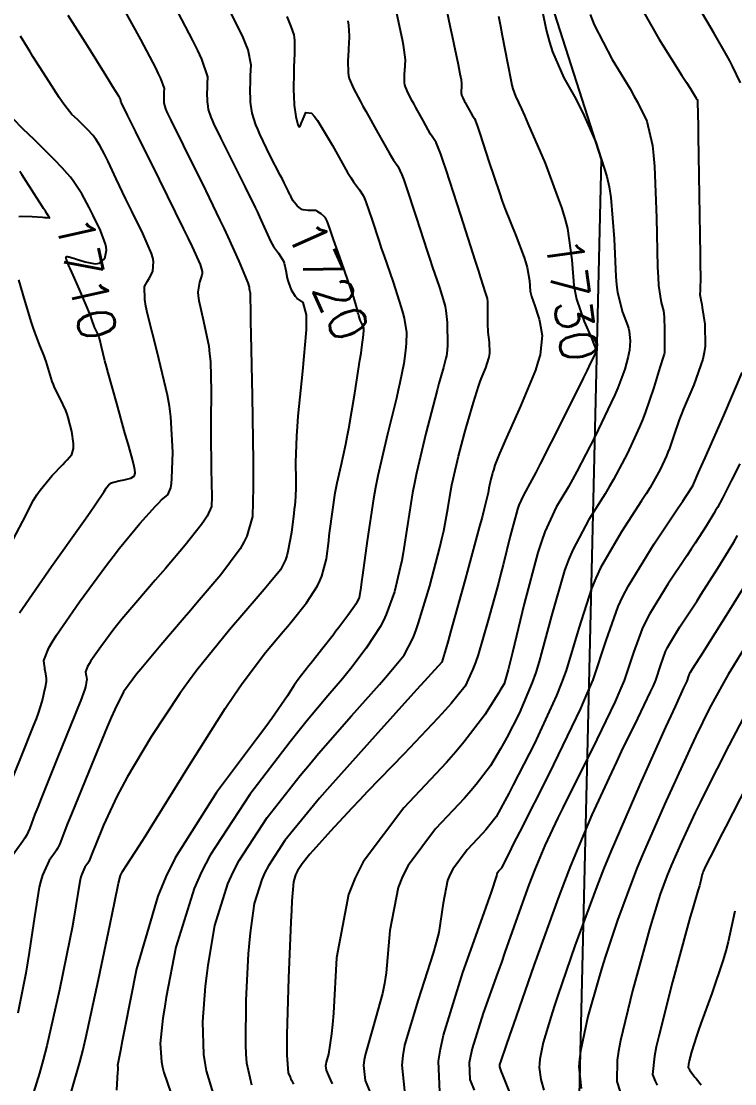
# Model space of a CAD drawing. Header units: metres. Extents: x 837475 to 838479, y 1189012 to 1191015.
# Drawn here: x 837690.1 to 837764.1, y 1189838.2 to 1189948.3 of the extents above; entities that cross this region are included whole.
import ezdxf

# ---------------------------------------------------------------- set-up
doc = ezdxf.new("R2010")
doc.units = ezdxf.units.M
doc.header["$LTSCALE"] = 0.3
for name, color, linetype in [('CORREDORVIA', 70, 'Continuous'), ('COTAS 10', 1, 'Continuous'), ('COTAS INT', 252, 'Continuous')]:
    doc.layers.add(name, color=color, linetype=linetype)
doc.styles.get("Standard").update_dxf_attribs({"font": 'simplex.shx'})

msp = doc.modelspace()

# ---------------------------------------------------------------- linework, layer by layer
at = {"layer": 'CORREDORVIA'}
msp.add_lwpolyline([(837910.67578, 1191000.96488), (838157.033, 1190996.193), (838237.174, 1190821.339), (838237.001, 1190602.875), (838240.0305, 1190437.1985), (838223.5365, 1190366.2715), (838212.196, 1190288.9195), (838227.642, 1189916.876), (838080.482, 1189451.8445), (837860.4834, 1189307.12351), (837593.19071, 1189234.39948), (837744.4868, 1189686.6093), (837750.277, 1189933.973), (837710.4905, 1190057.959), (837731.595, 1190134.414), (837885.383, 1190229.429), (837983.18356, 1190344.11971), (837817.55386, 1190502.18733), (837798.03286, 1190660.16958), (837963.57418, 1190795.98182)], close=True, dxfattribs=at)
at = {"layer": 'COTAS 10'}
for points in [[(837695.359, 1189837.375), (837696.227, 1189840.4), (837696.518, 1189841.58), (837696.831, 1189842.909), (837698.143, 1189848.945), (837699.344, 1189854.74), (837699.588, 1189855.917), (837699.792, 1189856.909), (837700.208, 1189858.945), (837700.44, 1189859.742), (837700.528, 1189859.952), (837700.626, 1189860.157), (837701.07, 1189860.861), (837702.345, 1189862.805), (837702.968, 1189863.792), (837703.708, 1189864.974), (837707.356, 1189870.861), (837711.282, 1189877.057), (837712.198, 1189878.433), (837713.04, 1189879.661), (837715.461, 1189882.871), (837717.289, 1189885.026), (837717.756, 1189885.59), (837718.208, 1189886.139), (837719.699, 1189888.005), (837720.857, 1189889.785), (837721.098, 1189890.28), (837721.304, 1189890.777), (837721.764, 1189892.578), (837722.003, 1189894.424), (837722.071, 1189894.949), (837722.139, 1189895.479), (837722.392, 1189897.443), (837722.687, 1189899.395), (837722.781, 1189899.918), (837722.882, 1189900.433), (837723.291, 1189902.229), (837723.779, 1189904.443), (837723.929, 1189905.221), (837724.085, 1189906.071), (837724.703, 1189909.737), (837725.245, 1189913.181), (837725.354, 1189913.891), (837725.445, 1189914.496), (837725.624, 1189915.798), (837725.66, 1189916.306), (837725.66, 1189916.41), (837725.655, 1189916.497), (837725.604, 1189916.677), (837725.506, 1189916.822), (837725.473, 1189916.887), (837725.437, 1189916.963), (837725.284, 1189917.326), (837725.123, 1189917.786), (837725.081, 1189917.922), (837725.041, 1189918.063), (837724.908, 1189918.604), (837724.596, 1189919.66), (837724.443, 1189920.126), (837724.261, 1189920.666), (837723.366, 1189923.242), (837722.473, 1189925.773), (837722.293, 1189926.285), (837722.143, 1189926.716), (837721.844, 1189927.588), (837721.681, 1189927.909), (837721.616, 1189927.992), (837721.543, 1189928.072), (837721.208, 1189928.341), (837720.893, 1189928.546), (837720.832, 1189928.587), (837720.782, 1189928.621), (837720.699, 1189928.684), (837720.691, 1189928.696), (837720.689, 1189928.698), (837720.687, 1189928.699), (837720.684, 1189928.698), (837720.679, 1189928.694), (837720.677, 1189928.693), (837720.537, 1189928.693), (837720.463, 1189928.692), (837720.371, 1189928.691), (837719.894, 1189928.685), (837719.357, 1189928.752), (837719.226, 1189928.797), (837719.103, 1189928.854), (837718.726, 1189929.156), (837718.445, 1189929.502), (837718.383, 1189929.587), (837718.328, 1189929.667), (837718.189, 1189929.918), (837718.074, 1189930.176), (837718.035, 1189930.26), (837717.992, 1189930.35), (837717.81, 1189930.724), (837717.561, 1189931.219), (837717.397, 1189931.541), (837717.208, 1189931.912), (837716.987, 1189932.344), (837715.92, 1189934.427), (837714.86, 1189936.606), (837714.644, 1189937.1), (837714.46, 1189937.546), (837714.075, 1189938.76), (837713.942, 1189939.672), (837713.917, 1189939.927), (837713.898, 1189940.183), (837713.871, 1189941.119), (837713.889, 1189942.097), (837713.898, 1189942.381), (837713.909, 1189942.669), (837713.962, 1189943.755), (837713.646, 1189945.336), (837713.424, 1189945.937), (837713.143, 1189946.608), (837711.644, 1189949.618)], [(837739.598, 1189948.832), (837739.805, 1189947.792), (837739.994, 1189946.83), (837740.524, 1189944.005), (837740.904, 1189942.062), (837740.999, 1189941.656), (837741.089, 1189941.307), (837741.377, 1189940.524), (837742.001, 1189939.208), (837742.303, 1189938.524), (837742.662, 1189937.701), (837744.426, 1189933.573), (837745.727, 1189930.1), (837746.146, 1189928.977), (837746.478, 1189927.859), (837746.746, 1189926.809), (837747.193, 1189923.573), (837747.414, 1189920.888), (837747.54, 1189920.184), (837747.694, 1189919.498), (837748.484, 1189917.163), (837749.267, 1189915.362), (837749.416, 1189915.011), (837749.537, 1189914.725), (837749.726, 1189914.229), (837749.719, 1189914.144), (837749.714, 1189914.117), (837749.708, 1189914.089), (837749.679, 1189913.975), (837749.122, 1189912.817), (837748.783, 1189912.13), (837748.365, 1189911.284), (837746.192, 1189906.909), (837743.94, 1189902.431), (837743.473, 1189901.522), (837743.074, 1189900.755), (837742.198, 1189899.178), (837741.723, 1189898.135), (837741.577, 1189897.705), (837741.425, 1189897.213), (837740.822, 1189894.929), (837740.082, 1189891.958), (837739.842, 1189891.033), (837739.588, 1189890.064), (837738.547, 1189886.197), (837737.484, 1189882.624), (837737.217, 1189881.84), (837736.961, 1189881.146), (837736.135, 1189879.385), (837734.704, 1189877.585), (837734.067, 1189876.867), (837733.326, 1189876.054), (837729.78, 1189872.323), (837726.044, 1189868.452), (837725.184, 1189867.551), (837724.399, 1189866.724), (837722.191, 1189864.351), (837720.699, 1189862.681), (837720.364, 1189862.297), (837720.064, 1189861.948), (837719.266, 1189860.968), (837718.777, 1189860.218), (837718.671, 1189860.013), (837718.578, 1189859.81), (837718.352, 1189859.086), (837718.187, 1189857.117), (837718.133, 1189856.129), (837718.075, 1189854.948), (837717.836, 1189849.086), (837717.671, 1189843.253), (837717.66, 1189842.091), (837717.664, 1189841.126), (837717.805, 1189839.279), (837718.033, 1189838.759), (837718.092, 1189838.63), (837718.149, 1189838.509), (837718.342, 1189838.126)], [(837689.963, 1189886.955), (837693.267, 1189891.779), (837696.623, 1189896.477), (837697.276, 1189897.4), (837697.809, 1189898.159), (837698.733, 1189899.54), (837698.892, 1189899.836), (837698.941, 1189899.912), (837698.993, 1189899.986), (837699.203, 1189900.231), (837699.5, 1189900.435), (837699.608, 1189900.483), (837699.727, 1189900.526), (837700.248, 1189900.652), (837700.798, 1189900.757), (837700.935, 1189900.788), (837701.066, 1189900.819), (837701.481, 1189900.937), (837701.781, 1189901.089), (837701.838, 1189901.142), (837701.885, 1189901.2), (837701.961, 1189901.447), (837701.92, 1189901.832), (837701.893, 1189901.976), (837701.858, 1189902.137), (837701.674, 1189902.855), (837701.283, 1189904.248), (837701.117, 1189904.834), (837700.927, 1189905.508), (837700.031, 1189908.668), (837699.146, 1189911.837), (837698.963, 1189912.516), (837698.806, 1189913.11), (837698.459, 1189914.541), (837698.275, 1189915.324), (837698.22, 1189915.509), (837698.164, 1189915.681), (837697.945, 1189916.187), (837697.742, 1189916.592), (837697.696, 1189916.7), (837697.654, 1189916.806), (837697.539, 1189917.172), (837697.275, 1189917.895), (837697.14, 1189918.226), (837696.978, 1189918.613), (837696.167, 1189920.482), (837695.367, 1189922.304), (837695.211, 1189922.662), (837695.085, 1189922.956), (837694.864, 1189923.488), (837694.831, 1189923.602), (837694.822, 1189923.632), (837694.812, 1189923.663), (837694.779, 1189923.769), (837694.771, 1189923.852), (837694.778, 1189923.868), (837694.788, 1189923.881), (837694.86, 1189923.901), (837694.956, 1189923.898), (837695.008, 1189923.894), (837695.101, 1189923.881), (837695.411, 1189923.789), (837695.575, 1189923.737), (837695.771, 1189923.673), (837696.761, 1189923.344), (837697.808, 1189923.152), (837698.041, 1189923.174), (837698.25, 1189923.229), (837698.797, 1189923.699), (837698.962, 1189924.562), (837698.929, 1189924.865), (837698.863, 1189925.196), (837698.34, 1189926.621), (837697.593, 1189928.177), (837697.385, 1189928.589), (837697.176, 1189928.994), (837696.42, 1189930.392), (837695.526, 1189931.755), (837695.23, 1189932.138), (837694.914, 1189932.524), (837694.381, 1189933.098), (837693.601, 1189933.937), (837692.215, 1189935.3), (837691.854, 1189935.654), (837691.502, 1189935.997), (837690.31, 1189937.151), (837689.297, 1189938.192)], [(837764.633, 1189902.41), (837763.754, 1189900.719), (837763.548, 1189900.321), (837763.359, 1189899.953), (837762.812, 1189898.874), (837762.287, 1189897.891), (837762.111, 1189897.584), (837761.921, 1189897.261), (837761.126, 1189895.965), (837759.979, 1189894.192), (837759.568, 1189893.568), (837759.117, 1189892.887), (837757.147, 1189889.944), (837755.246, 1189886.837), (837754.837, 1189886.052), (837754.479, 1189885.299), (837753.61, 1189882.853), (837752.624, 1189879.958), (837752.191, 1189878.923), (837751.69, 1189877.787), (837749.304, 1189872.841), (837746.827, 1189867.897), (837746.269, 1189866.762), (837745.765, 1189865.728), (837744.406, 1189862.841), (837743.362, 1189860.359), (837743.057, 1189859.58), (837742.746, 1189858.762), (837741.565, 1189855.48), (837740.277, 1189851.793), (837739.899, 1189850.72), (837739.511, 1189849.624), (837738.031, 1189845.48), (837736.878, 1189841.814), (837736.697, 1189841.02), (837736.575, 1189840.322), (837736.633, 1189838.6), (837737.088, 1189837.475)], [(837766.162, 1189870.71), (837763.121, 1189864.75), (837762.517, 1189863.565), (837762.017, 1189862.582), (837761.067, 1189860.71), (837760.83, 1189860.173), (837760.777, 1189860.03), (837760.731, 1189859.891), (837760.612, 1189859.412), (837760.507, 1189858.937), (837760.47, 1189858.8), (837760.43, 1189858.661), (837760.254, 1189858.139), (837759.734, 1189856.37), (837759.477, 1189855.444), (837759.171, 1189854.329), (837757.654, 1189848.727), (837756.215, 1189843.097), (837755.957, 1189841.964), (837755.76, 1189841.015), (837755.559, 1189839.127), (837755.832, 1189838.422), (837755.935, 1189838.22), (837756.049, 1189838.014)]]:
    msp.add_lwpolyline(points, dxfattribs=at)
at = {"layer": 'COTAS INT'}
for points in [[(837705.193, 1189951.473), (837707.901, 1189946.31), (837708.414, 1189945.259), (837708.825, 1189944.373), (837709.451, 1189942.542), (837709.415, 1189941.807), (837709.408, 1189941.611), (837709.402, 1189941.42), (837709.389, 1189940.758), (837709.407, 1189940.124), (837709.421, 1189939.951), (837709.437, 1189939.778), (837709.528, 1189939.161), (837709.788, 1189938.339), (837709.912, 1189938.037), (837710.059, 1189937.703), (837710.776, 1189936.228), (837711.696, 1189934.418), (837711.971, 1189933.873), (837712.253, 1189933.309), (837713.346, 1189931.112), (837714.372, 1189929.002), (837714.614, 1189928.493), (837714.837, 1189928.015), (837715.487, 1189926.56), (837716.011, 1189925.448), (837716.153, 1189925.186), (837716.295, 1189924.944), (837716.798, 1189924.24), (837717.216, 1189923.617), (837717.304, 1189923.428), (837717.38, 1189923.23), (837717.553, 1189922.456), (837717.7, 1189921.649), (837717.758, 1189921.432), (837717.825, 1189921.216), (837718.13, 1189920.46), (837718.529, 1189919.807), (837718.654, 1189919.656), (837718.786, 1189919.519), (837719.318, 1189919.135), (837719.662, 1189917.862), (837719.676, 1189917.165), (837719.655, 1189916.318), (837719.285, 1189912.015), (837718.81, 1189907.353), (837718.723, 1189906.28), (837718.656, 1189905.302), (837718.573, 1189902.555), (837718.598, 1189900.72), (837718.6, 1189900.316), (837718.598, 1189899.956), (837718.572, 1189899.035), (837718.479, 1189898.083), (837718.435, 1189897.704), (837718.384, 1189897.276), (837718.137, 1189895.314), (837717.782, 1189893.326), (837717.663, 1189892.881), (837717.535, 1189892.482), (837716.999, 1189891.421), (837715.83, 1189890.007), (837715.304, 1189889.385), (837714.69, 1189888.663), (837711.74, 1189885.224), (837708.352, 1189881.033), (837707.461, 1189879.837), (837706.591, 1189878.626), (837703.621, 1189874.126), (837701.134, 1189869.919), (837700.568, 1189868.894), (837700.056, 1189867.928), (837698.652, 1189864.945), (837697.793, 1189862.829), (837697.626, 1189862.411), (837697.488, 1189862.065), (837697.244, 1189861.422), (837697.138, 1189861.193), (837697.087, 1189861.109), (837697.027, 1189861.015), (837696.732, 1189860.602), (837696.405, 1189859.897), (837696.325, 1189859.619), (837696.249, 1189859.305), (837696.011, 1189857.873), (837695.593, 1189855.326), (837695.403, 1189854.309), (837695.181, 1189853.157), (837694.111, 1189847.873), (837692.793, 1189842.099), (837692.415, 1189840.639), (837692.032, 1189839.239), (837690.598, 1189834.682)], [(837733.687, 1189952.064), (837734.595, 1189947.701), (837734.793, 1189946.751), (837734.969, 1189945.914), (837735.411, 1189943.822), (837735.646, 1189942.685), (837735.69, 1189942.449), (837735.725, 1189942.247), (837735.776, 1189941.804), (837735.766, 1189941.564), (837735.762, 1189941.49), (837735.757, 1189941.414), (837735.736, 1189941.111), (837735.746, 1189940.798), (837735.76, 1189940.714), (837735.78, 1189940.632), (837735.896, 1189940.349), (837736.089, 1189939.996), (837736.158, 1189939.87), (837736.234, 1189939.732), (837736.563, 1189939.13), (837736.875, 1189938.575), (837736.94, 1189938.465), (837736.995, 1189938.375), (837737.117, 1189938.211), (837737.38, 1189937.506), (837737.525, 1189937.076), (837737.701, 1189936.543), (837738.597, 1189933.769), (837739.694, 1189930.498), (837739.998, 1189929.652), (837740.301, 1189928.831), (837741.394, 1189926.083), (837742.275, 1189923.794), (837742.445, 1189923.264), (837742.582, 1189922.778), (837742.807, 1189921.394), (837742.9, 1189920.33), (837742.954, 1189920.045), (837743.02, 1189919.765), (837743.358, 1189918.786), (837743.73, 1189917.739), (837743.818, 1189917.415), (837743.899, 1189917.077), (837744.135, 1189915.731), (837743.909, 1189913.727), (837743.698, 1189912.974), (837743.423, 1189912.135), (837741.896, 1189908.388), (837740.302, 1189904.829), (837739.985, 1189904.109), (837739.722, 1189903.503), (837739.222, 1189902.272), (837739.071, 1189901.758), (837739.028, 1189901.604), (837738.984, 1189901.445), (837738.822, 1189900.828), (837738.677, 1189900.218), (837738.644, 1189900.062), (837738.615, 1189899.912), (837738.535, 1189899.419), (837738.133, 1189897.763), (837737.9, 1189896.879), (837737.614, 1189895.811), (837736.144, 1189890.421), (837734.67, 1189885.1), (837734.382, 1189884.076), (837734.146, 1189883.246), (837733.729, 1189881.871), (837732.621, 1189880.635), (837731.951, 1189879.893), (837731.122, 1189878.977), (837726.815, 1189874.226), (837722.132, 1189868.98), (837721.067, 1189867.753), (837720.103, 1189866.623), (837717.455, 1189863.357), (837715.756, 1189860.756), (837715.389, 1189860.046), (837715.068, 1189859.341), (837714.283, 1189856.828), (837713.85, 1189853.784), (837713.75, 1189852.743), (837713.659, 1189851.615), (837713.405, 1189846.828), (837713.374, 1189842.225), (837713.424, 1189841.214), (837713.5, 1189840.316), (837713.988, 1189838.026)], [(837743.516, 1189952.429), (837744.595, 1189947.288), (837744.903, 1189946.143), (837745.216, 1189945.119), (837746.382, 1189942.429), (837747.618, 1189940.248), (837747.975, 1189939.545), (837748.339, 1189938.8), (837749.705, 1189935.752), (837750.849, 1189932.194), (837751.073, 1189931.127), (837751.256, 1189930.026), (837751.579, 1189925.752), (837751.752, 1189921.845), (837751.84, 1189920.974), (837751.945, 1189920.195), (837752.469, 1189918.145), (837752.979, 1189916.805), (837753.075, 1189916.473), (837753.152, 1189916.159), (837753.268, 1189915.169), (837753.177, 1189914.186), (837753.123, 1189913.876), (837753.057, 1189913.55), (837752.715, 1189912.238), (837751.978, 1189910.298), (837751.662, 1189909.576), (837751.298, 1189908.775), (837749.58, 1189905.213), (837747.73, 1189901.61), (837747.282, 1189900.782), (837746.862, 1189900.027), (837745.579, 1189897.913), (837744.403, 1189895.385), (837744.051, 1189894.369), (837743.687, 1189893.216), (837742.276, 1189887.913), (837741.051, 1189882.872), (837740.804, 1189881.885), (837740.598, 1189881.076), (837740.188, 1189879.628), (837739.79, 1189878.954), (837739.591, 1189878.632), (837739.354, 1189878.252), (837738.176, 1189876.39), (837736.02, 1189873.548), (837735.166, 1189872.55), (837734.201, 1189871.46), (837729.784, 1189866.762), (837725.586, 1189861.154), (837724.757, 1189859.492), (837724.074, 1189857.781), (837722.812, 1189851.204), (837722.491, 1189845.479), (837722.401, 1189844.306), (837722.31, 1189843.311), (837721.975, 1189841.204), (837721.731, 1189840.376), (837721.697, 1189840.188), (837721.678, 1189840.017), (837721.728, 1189839.546), (837722.039, 1189838.834), (837722.183, 1189838.511), (837722.354, 1189838.134)], [(837753.767, 1189950.835), (837756.238, 1189946.485), (837758.621, 1189942.688), (837759.082, 1189941.953), (837759.457, 1189941.355), (837760.092, 1189940.339), (837760.156, 1189940.227), (837760.171, 1189940.199), (837760.184, 1189940.173), (837760.223, 1189940.092), (837760.272, 1189938.544), (837760.292, 1189937.594), (837760.314, 1189936.418), (837760.417, 1189930.285), (837760.505, 1189924.123), (837760.517, 1189922.928), (837760.525, 1189921.955), (837760.51, 1189920.285), (837760.481, 1189920.075), (837760.48, 1189920.021), (837760.481, 1189919.969), (837760.511, 1189919.799), (837760.616, 1189919.256), (837760.665, 1189918.969), (837760.723, 1189918.623), (837761.004, 1189916.88), (837761.035, 1189914.623), (837760.934, 1189913.953), (837760.786, 1189913.262), (837759.858, 1189910.606), (837758.786, 1189908.106), (837758.547, 1189907.514), (837758.333, 1189906.965), (837757.772, 1189905.348), (837757.313, 1189903.996), (837757.165, 1189903.615), (837757.007, 1189903.232), (837756.357, 1189901.823), (837755.309, 1189899.967), (837754.9, 1189899.301), (837754.439, 1189898.57), (837752.342, 1189895.383), (837750.187, 1189891.649), (837749.689, 1189890.574), (837749.233, 1189889.481), (837747.943, 1189885.383), (837746.619, 1189880.985), (837746.143, 1189879.702), (837745.618, 1189878.392), (837743.325, 1189873.426), (837741.131, 1189869.13), (837740.669, 1189868.241), (837740.27, 1189867.483), (837739.351, 1189865.833), (837738.584, 1189864.822), (837738.28, 1189864.466), (837737.936, 1189864.079), (837736.364, 1189862.406), (837734.87, 1189860.411), (837734.575, 1189859.819), (837734.332, 1189859.21), (837733.883, 1189856.87), (837733.414, 1189853.845), (837733.158, 1189852.805), (837732.848, 1189851.676), (837731.271, 1189846.87), (837729.878, 1189842.146), (837729.683, 1189841.07), (837729.572, 1189840.095), (837729.858, 1189837.41)], [(837700.699, 1189949.658), (837702.485, 1189946.42), (837704.045, 1189943.455), (837704.341, 1189942.855), (837704.577, 1189942.351), (837704.94, 1189941.329), (837704.921, 1189940.944), (837704.917, 1189940.842), (837704.914, 1189940.742), (837704.907, 1189940.396), (837704.917, 1189940.065), (837704.924, 1189939.974), (837704.933, 1189939.884), (837704.98, 1189939.561), (837705.116, 1189939.132), (837705.181, 1189938.974), (837705.257, 1189938.799), (837705.632, 1189938.028), (837706.406, 1189936.492), (837706.733, 1189935.834), (837707.11, 1189935.076), (837708.881, 1189931.501), (837710.737, 1189927.691), (837711.168, 1189926.785), (837711.562, 1189925.944), (837712.683, 1189923.443), (837713.39, 1189921.761), (837713.522, 1189921.436), (837713.627, 1189921.171), (837713.778, 1189920.723), (837713.765, 1189920.647), (837713.767, 1189920.616), (837713.772, 1189920.582), (837713.807, 1189920.424), (837713.848, 1189920.23), (837713.855, 1189920.172), (837713.861, 1189920.113), (837713.868, 1189919.884), (837713.896, 1189918.138), (837713.915, 1189917.122), (837713.938, 1189915.875), (837714.066, 1189909.447), (837714.169, 1189902.707), (837714.177, 1189901.262), (837714.177, 1189900.001), (837714.106, 1189896.97), (837713.526, 1189894.924), (837713.204, 1189894.283), (837712.814, 1189893.611), (837710.823, 1189890.916), (837708.382, 1189888.028), (837707.706, 1189887.234), (837707.032, 1189886.442), (837704.598, 1189883.604), (837702.529, 1189881.148), (837702.083, 1189880.598), (837701.694, 1189880.104), (837700.747, 1189878.788), (837699.836, 1189876.945), (837699.469, 1189876.118), (837699.051, 1189875.154), (837697.128, 1189870.533), (837695.3, 1189866.026), (837694.943, 1189865.135), (837694.65, 1189864.399), (837694.131, 1189863.028), (837693.904, 1189862.541), (837693.795, 1189862.361), (837693.667, 1189862.162), (837693.039, 1189861.283), (837692.343, 1189859.78), (837692.172, 1189859.188), (837692.01, 1189858.519), (837691.505, 1189855.469), (837690.973, 1189851.776), (837690.795, 1189850.703), (837690.604, 1189849.608), (837689.802, 1189845.469)], [(837764.693, 1189941.927), (837763.869, 1189943.64), (837763.582, 1189944.186), (837763.269, 1189944.764), (837761.927, 1189947.112), (837760.428, 1189949.618)], [(837694.98, 1189948.938), (837696.959, 1189945.786), (837698.907, 1189942.682), (837699.294, 1189942.063), (837699.614, 1189941.548), (837700.216, 1189940.557), (837700.351, 1189940.3), (837700.377, 1189940.248), (837700.397, 1189940.204), (837700.429, 1189940.115), (837700.427, 1189940.082), (837700.427, 1189940.073), (837700.426, 1189940.064), (837700.426, 1189940.034), (837700.427, 1189940.006), (837700.427, 1189939.998), (837700.428, 1189939.99), (837700.432, 1189939.962), (837700.444, 1189939.925), (837700.449, 1189939.911), (837700.456, 1189939.896), (837700.489, 1189939.829), (837701.115, 1189938.565), (837701.967, 1189936.844), (837704.417, 1189931.89), (837706.921, 1189926.805), (837707.427, 1189925.77), (837707.85, 1189924.898), (837708.7, 1189923.095), (837708.882, 1189922.36), (837708.884, 1189922.161), (837708.866, 1189921.964), (837708.625, 1189921.266), (837708.457, 1189920.229), (837708.485, 1189919.818), (837708.544, 1189919.353), (837709.024, 1189917.225), (837709.568, 1189914.6), (837709.667, 1189913.821), (837709.744, 1189913.019), (837709.837, 1189909.938), (837709.805, 1189906.803), (837709.804, 1189905.968), (837709.806, 1189905.148), (837709.84, 1189902.305), (837709.875, 1189899.97), (837709.878, 1189899.47), (837709.878, 1189899.033), (837709.854, 1189897.983), (837709.407, 1189896.982), (837709.141, 1189896.576), (837708.812, 1189896.114), (837707.113, 1189893.981), (837705.083, 1189891.583), (837704.546, 1189890.954), (837704.02, 1189890.341), (837702.214, 1189888.253), (837700.571, 1189886.307), (837700.148, 1189885.784), (837699.739, 1189885.267), (837698.377, 1189883.454), (837697.362, 1189881.979), (837697.171, 1189881.675), (837697.019, 1189881.417), (837696.796, 1189880.862), (837696.831, 1189880.615), (837696.842, 1189880.55), (837696.853, 1189880.488), (837696.896, 1189880.277), (837696.921, 1189880.068), (837696.921, 1189880.006), (837696.917, 1189879.943), (837696.876, 1189879.7), (837696.816, 1189879.448), (837696.801, 1189879.378), (837696.786, 1189879.309), (837696.734, 1189879.058), (837696.276, 1189877.831), (837696.005, 1189877.145), (837695.671, 1189876.309), (837693.94, 1189872.04), (837692.19, 1189867.713), (837691.844, 1189866.839), (837691.556, 1189866.107), (837691.017, 1189864.634), (837690.67, 1189863.888), (837690.503, 1189863.614), (837690.307, 1189863.309), (837689.346, 1189861.964)], [(837717.659, 1189948.807), (837718.095, 1189947.763), (837718.385, 1189946.906), (837718.434, 1189946.614), (837718.468, 1189946.3), (837718.474, 1189944.969), (837718.403, 1189943.531), (837718.389, 1189943.15), (837718.377, 1189942.775), (837718.352, 1189941.481), (837718.386, 1189940.252), (837718.411, 1189939.919), (837718.443, 1189939.589), (837718.612, 1189938.422), (837718.81, 1189937.571), (837718.86, 1189937.44), (837718.908, 1189937.355), (837719.062, 1189937.425), (837719.233, 1189937.865), (837719.292, 1189938.012), (837719.356, 1189938.17), (837719.627, 1189938.836), (837720.237, 1189938.761), (837720.514, 1189938.453), (837720.839, 1189938.021), (837722.403, 1189935.42), (837723.968, 1189932.636), (837724.294, 1189932.088), (837724.572, 1189931.636), (837725.185, 1189930.808), (837725.568, 1189930.225), (837725.701, 1189929.927), (837725.845, 1189929.57), (837726.461, 1189927.79), (837727.223, 1189925.469), (837727.459, 1189924.77), (837727.705, 1189924.048), (837728.684, 1189921.238), (837729.532, 1189918.637), (837729.696, 1189918.046), (837729.829, 1189917.511), (837730.053, 1189916.044), (837730.027, 1189914.877), (837730.002, 1189914.531), (837729.97, 1189914.175), (837729.79, 1189912.803), (837729.391, 1189910.807), (837729.221, 1189910.056), (837729.024, 1189909.22), (837728.096, 1189905.484), (837727.103, 1189901.177), (837726.865, 1189899.981), (837726.644, 1189898.782), (837725.978, 1189894.439), (837725.513, 1189890.881), (837725.418, 1189890.178), (837725.337, 1189889.597), (837725.164, 1189888.516), (837724.935, 1189888.063), (837724.818, 1189887.878), (837724.678, 1189887.667), (837723.979, 1189886.689), (837723.045, 1189885.445), (837722.757, 1189885.067), (837722.456, 1189884.673), (837721.261, 1189883.13), (837720.164, 1189881.731), (837719.924, 1189881.429), (837719.713, 1189881.165), (837719.181, 1189880.518), (837718.745, 1189879.939), (837718.593, 1189879.717), (837718.428, 1189879.469), (837717.72, 1189878.352), (837716.109, 1189876.034), (837715.375, 1189875.028), (837714.516, 1189873.865), (837710.372, 1189868.352), (837706.083, 1189861.567), (837705.132, 1189859.602), (837704.284, 1189857.6), (837702.076, 1189850.056), (837700.839, 1189843.785), (837700.603, 1189842.585), (837700.413, 1189841.617), (837700.111, 1189840.056), (837700.114, 1189840.01), (837700.116, 1189839.997), (837700.12, 1189839.983), (837700.138, 1189839.932), (837700.155, 1189839.872), (837700.158, 1189839.853), (837700.16, 1189839.834), (837700.159, 1189839.756), (837700.15, 1189839.644), (837700.146, 1189839.603), (837700.141, 1189839.558), (837700.118, 1189839.361), (837700.041, 1189838.154), (837700.001, 1189837.473)], [(837723.989, 1189948.327), (837724.048, 1189947.908), (837724.125, 1189946.78), (837724.085, 1189945.878), (837724.07, 1189945.601), (837724.052, 1189945.313), (837723.973, 1189944.175), (837724.01, 1189942.998), (837724.065, 1189942.685), (837724.14, 1189942.377), (837724.574, 1189941.313), (837725.3, 1189939.985), (837725.559, 1189939.511), (837725.844, 1189938.991), (837727.083, 1189936.731), (837728.256, 1189934.643), (837728.499, 1189934.232), (837728.707, 1189933.894), (837729.162, 1189933.276), (837729.593, 1189932.377), (837729.785, 1189931.862), (837730.009, 1189931.232), (837731.078, 1189927.993), (837732.222, 1189924.449), (837732.493, 1189923.625), (837732.743, 1189922.87), (837733.479, 1189920.714), (837733.97, 1189919.116), (837734.065, 1189918.712), (837734.144, 1189918.327), (837734.282, 1189917.075), (837734.3, 1189916.01), (837734.303, 1189915.741), (837734.305, 1189915.484), (837734.303, 1189914.65), (837734.238, 1189913.843), (837734.199, 1189913.603), (837734.151, 1189913.356), (837733.902, 1189912.403), (837733.437, 1189910.745), (837733.253, 1189910.054), (837733.044, 1189909.262), (837732.088, 1189905.563), (837731.115, 1189901.461), (837730.896, 1189900.415), (837730.698, 1189899.409), (837730.164, 1189896.099), (837729.72, 1189893.175), (837729.578, 1189892.412), (837729.429, 1189891.668), (837728.824, 1189889.151), (837727.977, 1189886.801), (837727.675, 1189886.164), (837727.344, 1189885.532), (837725.905, 1189883.296), (837724.301, 1189881.204), (837723.866, 1189880.663), (837723.435, 1189880.138), (837721.912, 1189878.38), (837719.762, 1189875.805), (837718.936, 1189874.765), (837718.01, 1189873.584), (837713.832, 1189868.136), (837709.714, 1189861.833), (837708.826, 1189860.112), (837708.047, 1189858.402), (837706.145, 1189852.314), (837705.176, 1189847.118), (837704.986, 1189845.971), (837704.829, 1189844.95), (837704.542, 1189842.314), (837704.67, 1189840.426), (837704.775, 1189839.877), (837704.909, 1189839.316), (837705.644, 1189837.195)], [(837710.17, 1189836.772), (837709.336, 1189839.506), (837709.188, 1189840.336), (837709.076, 1189841.197), (837708.973, 1189844.571), (837709.244, 1189848.283), (837709.368, 1189849.357), (837709.513, 1189850.451), (837710.214, 1189854.571), (837711.557, 1189858.872), (837712.107, 1189860.079), (837712.735, 1189861.295), (837715.643, 1189865.747), (837719.056, 1189870.104), (837720.002, 1189871.259), (837720.947, 1189872.393), (837724.363, 1189876.303), (837727.279, 1189879.558), (837727.909, 1189880.278), (837728.461, 1189880.92), (837729.817, 1189882.583), (837730.745, 1189884.389), (837731.029, 1189885.12), (837731.324, 1189885.951), (837732.484, 1189889.786), (837733.522, 1189893.74), (837733.739, 1189894.645), (837733.926, 1189895.469), (837734.35, 1189897.759), (837734.656, 1189899.66), (837734.77, 1189900.239), (837734.896, 1189900.839), (837735.455, 1189903.196), (837736.081, 1189905.572), (837736.25, 1189906.185), (837736.416, 1189906.78), (837737, 1189908.764), (837737.544, 1189910.449), (837737.686, 1189910.853), (837737.823, 1189911.231), (837738.287, 1189912.374), (837738.61, 1189913.368), (837738.659, 1189913.652), (837738.69, 1189913.94), (837738.658, 1189915.014), (837738.542, 1189916.083), (837738.521, 1189916.369), (837738.504, 1189916.65), (837738.483, 1189917.629), (837738.489, 1189918.451), (837738.49, 1189918.634), (837738.49, 1189918.797), (837738.486, 1189919.226), (837738.45, 1189919.557), (837738.429, 1189919.659), (837738.404, 1189919.766), (837738.274, 1189920.189), (837737.781, 1189921.692), (837737.527, 1189922.48), (837737.222, 1189923.428), (837735.695, 1189928.196), (837734.172, 1189932.894), (837733.869, 1189933.798), (837733.618, 1189934.53), (837733.14, 1189935.743), (837732.851, 1189936.135), (837732.72, 1189936.349), (837732.566, 1189936.609), (837731.823, 1189937.93), (837731.039, 1189939.361), (837730.859, 1189939.69), (837730.694, 1189939.99), (837730.235, 1189940.831), (837729.96, 1189941.505), (837729.913, 1189941.7), (837729.878, 1189941.898), (837729.855, 1189942.643), (837729.905, 1189943.363), (837729.916, 1189943.546), (837729.925, 1189943.721), (837729.951, 1189944.292), (837729.828, 1189945.346), (837729.745, 1189945.826), (837729.64, 1189946.388), (837729.082, 1189949.094)], [(837749.096, 1189949), (837749.52, 1189947.931), (837751.388, 1189944.333), (837753.236, 1189941.287), (837753.647, 1189940.566), (837754.016, 1189939.898), (837754.985, 1189937.93), (837755.552, 1189935.411), (837755.668, 1189934.395), (837755.765, 1189933.242), (837755.966, 1189927.93), (837756.09, 1189922.802), (837756.14, 1189921.764), (837756.196, 1189920.893), (837756.454, 1189919.126), (837756.691, 1189918.275), (837756.735, 1189917.98), (837756.769, 1189917.659), (837756.813, 1189916.287), (837756.802, 1189915.023), (837756.801, 1189914.77), (837756.802, 1189914.559), (837756.82, 1189914.015), (837756.815, 1189913.976), (837756.808, 1189913.938), (837756.76, 1189913.795), (837756.558, 1189913.174), (837756.454, 1189912.834), (837756.328, 1189912.421), (837755.699, 1189910.323), (837754.814, 1189907.713), (837754.527, 1189906.978), (837754.222, 1189906.238), (837752.969, 1189903.518), (837751.519, 1189900.788), (837751.091, 1189900.041), (837750.65, 1189899.298), (837748.961, 1189896.648), (837747.295, 1189893.517), (837746.87, 1189892.472), (837746.46, 1189891.349), (837745.109, 1189886.648), (837743.835, 1189881.928), (837743.473, 1189880.794), (837743.108, 1189879.734), (837741.757, 1189876.527), (837740.461, 1189874.042), (837740.13, 1189873.437), (837739.812, 1189872.868), (837738.763, 1189871.111), (837737.302, 1189869.185), (837736.723, 1189868.508), (837736.068, 1189867.77), (837733.074, 1189864.584), (837730.228, 1189860.783), (837729.666, 1189859.655), (837729.203, 1189858.495), (837728.348, 1189854.037), (837727.953, 1189849.662), (837727.779, 1189848.555), (837727.579, 1189847.494), (837726.623, 1189844.037), (837725.805, 1189841.261), (837725.69, 1189840.629), (837725.625, 1189840.056), (837725.793, 1189838.478), (837726.303, 1189837.258)], [(837688.865, 1189868.868), (837690.168, 1189872.115), (837691.455, 1189875.33), (837691.71, 1189875.994), (837691.922, 1189876.559), (837692.321, 1189877.786), (837692.442, 1189878.374), (837692.477, 1189878.538), (837692.514, 1189878.702), (837692.654, 1189879.296), (837692.751, 1189879.866), (837692.76, 1189880.015), (837692.761, 1189880.16), (837692.702, 1189880.652), (837692.6, 1189881.147), (837692.573, 1189881.294), (837692.548, 1189881.445), (837692.466, 1189882.027), (837692.99, 1189883.332), (837693.347, 1189883.94), (837693.796, 1189884.654), (837696.184, 1189888.121), (837698.963, 1189891.899), (837699.658, 1189892.809), (837700.321, 1189893.66), (837702.447, 1189896.242), (837704.057, 1189898.031), (837704.395, 1189898.383), (837704.686, 1189898.672), (837705.345, 1189899.195), (837705.639, 1189899.946), (837705.7, 1189900.379), (837705.752, 1189900.909), (837705.865, 1189903.637), (837705.65, 1189907.276), (837705.494, 1189908.381), (837705.298, 1189909.529), (837704.241, 1189914.027), (837703.231, 1189917.969), (837703.063, 1189918.767), (837702.944, 1189919.438), (837702.918, 1189920.798), (837703.228, 1189921.359), (837703.32, 1189921.526), (837703.415, 1189921.697), (837703.783, 1189922.356), (837703.859, 1189923.378), (837703.77, 1189923.779), (837703.634, 1189924.23), (837702.744, 1189926.283), (837701.591, 1189928.607), (837701.288, 1189929.229), (837700.992, 1189929.841), (837699.985, 1189931.974), (837699.143, 1189933.765), (837698.951, 1189934.161), (837698.777, 1189934.515), (837698.299, 1189935.435), (837697.874, 1189936.083), (837697.734, 1189936.265), (837697.584, 1189936.448), (837696.96, 1189937.12), (837696.302, 1189937.767), (837696.13, 1189937.935), (837695.963, 1189938.098), (837695.397, 1189938.646), (837694.658, 1189939.549), (837694.383, 1189939.936), (837694.076, 1189940.382), (837692.71, 1189942.486), (837691.352, 1189944.655), (837691.049, 1189945.142), (837690.779, 1189945.58), (837690.071, 1189946.75)], [(837689.903, 1189928.073), (837690.151, 1189928.088), (837691.286, 1189928.056), (837692.359, 1189927.977), (837692.566, 1189927.961), (837692.593, 1189927.96), (837692.735, 1189927.949), (837693.02, 1189927.93), (837693.047, 1189927.929), (837693.059, 1189927.929), (837693.074, 1189927.927), (837693.081, 1189927.929), (837693.081, 1189927.934), (837693.075, 1189927.948), (837693.064, 1189927.965), (837693.061, 1189927.969), (837693.057, 1189927.974), (837693.045, 1189927.988), (837692.795, 1189928.367), (837692.642, 1189928.602), (837692.454, 1189928.892), (837692.354, 1189929.048), (837691.471, 1189930.408), (837690.426, 1189932.044), (837690.199, 1189932.41), (837689.998, 1189932.739)], [(837689.004, 1189893.977), (837690.287, 1189896.47), (837691.42, 1189898.656), (837691.748, 1189899.188), (837692.083, 1189899.687), (837693.346, 1189901.222), (837694.452, 1189902.362), (837694.688, 1189902.613), (837694.894, 1189902.834), (837695.386, 1189903.399), (837695.564, 1189903.995), (837695.572, 1189904.237), (837695.563, 1189904.512), (837695.384, 1189905.782), (837695.019, 1189907.209), (837694.893, 1189907.584), (837694.756, 1189907.949), (837694.173, 1189909.191), (837693.6, 1189910.339), (837693.469, 1189910.644), (837693.35, 1189910.945), (837693.023, 1189911.984), (837692.728, 1189913.01), (837692.629, 1189913.302), (837692.523, 1189913.597), (837692.078, 1189914.691), (837691.545, 1189916.068), (837691.383, 1189916.542), (837691.215, 1189917.055), (837690.554, 1189919.243), (837689.895, 1189921.5)], [(837733.529, 1189837.309), (837733.373, 1189840.492), (837733.578, 1189841.753), (837733.891, 1189843.179), (837735.919, 1189849.703), (837738.117, 1189855.859), (837738.537, 1189857.054), (837738.876, 1189858.027), (837739.419, 1189859.703), (837739.461, 1189859.925), (837739.485, 1189859.983), (837739.513, 1189860.039), (837739.655, 1189860.229), (837739.804, 1189860.388), (837739.837, 1189860.424), (837739.865, 1189860.458), (837739.938, 1189860.554), (837740.728, 1189862.099), (837741.208, 1189863.046), (837741.802, 1189864.218), (837744.894, 1189870.326), (837748.128, 1189877.05), (837748.812, 1189878.611), (837749.404, 1189880.041), (837750.776, 1189884.118), (837752.006, 1189887.613), (837752.507, 1189888.676), (837753.079, 1189889.781), (837755.724, 1189894.118), (837758.227, 1189897.842), (837758.709, 1189898.561), (837759.099, 1189899.145), (837759.746, 1189900.127), (837759.791, 1189900.225), (837759.813, 1189900.279), (837759.845, 1189900.373), (837760.338, 1189901.51), (837760.64, 1189902.194), (837761.013, 1189903.037), (837762.955, 1189907.418), (837764.873, 1189911.903)], [(837740.841, 1189837.071), (837740.167, 1189838.794), (837740.035, 1189839.131), (837739.927, 1189839.406), (837739.736, 1189839.89), (837739.732, 1189840.025), (837739.741, 1189840.08), (837739.755, 1189840.142), (837739.846, 1189840.429), (837740.451, 1189842.167), (837740.79, 1189843.144), (837741.203, 1189844.336), (837743.313, 1189850.429), (837745.814, 1189857.38), (837746.473, 1189859.111), (837747.118, 1189860.759), (837749.329, 1189866.016), (837751.34, 1189870.416), (837751.86, 1189871.524), (837752.363, 1189872.584), (837754.047, 1189876.016), (837755.375, 1189878.769), (837755.654, 1189879.401), (837755.895, 1189879.977), (837756.444, 1189881.588), (837756.927, 1189882.949), (837757.126, 1189883.368), (837757.354, 1189883.805), (837758.412, 1189885.534), (837759.772, 1189887.589), (837760.189, 1189888.231), (837760.624, 1189888.905), (837762.343, 1189891.603), (837763.998, 1189894.299), (837764.392, 1189894.972)], [(837766.075, 1189891.338), (837763.561, 1189887.241), (837761.269, 1189883.617), (837760.809, 1189882.893), (837760.427, 1189882.291), (837759.677, 1189881.124), (837759.462, 1189880.773), (837759.416, 1189880.684), (837759.376, 1189880.599), (837759.277, 1189880.323), (837759.166, 1189879.995), (837759.117, 1189879.878), (837759.06, 1189879.75), (837758.79, 1189879.19), (837757.899, 1189877.271), (837757.451, 1189876.286), (837756.915, 1189875.103), (837754.252, 1189869.19), (837751.25, 1189862.244), (837750.501, 1189860.409), (837749.788, 1189858.613), (837747.508, 1189852.447), (837745.76, 1189847.314), (837745.382, 1189846.17), (837745.051, 1189845.146), (837744.235, 1189842.447), (837743.884, 1189840.687), (837743.844, 1189840.256), (837743.83, 1189839.848), (837743.987, 1189838.577), (837744.318, 1189837.492)], [(837766.257, 1189885.222), (837763.953, 1189881.489), (837763.414, 1189880.581), (837762.917, 1189879.728), (837761.48, 1189877.101), (837760.059, 1189874.187), (837759.572, 1189873.152), (837759.046, 1189872.018), (837756.809, 1189867.101), (837754.541, 1189861.88), (837753.994, 1189860.555), (837753.483, 1189859.282), (837751.93, 1189855.12), (837750.655, 1189851.262), (837750.319, 1189850.18), (837749.99, 1189849.093), (837748.864, 1189845.12), (837748.1, 1189841.539), (837747.999, 1189840.698), (837747.946, 1189839.923), (837748.157, 1189837.672)], [(837766.036, 1189878.101), (837763.466, 1189873.21), (837761.062, 1189868.441), (837760.506, 1189867.315), (837759.998, 1189866.273), (837758.558, 1189863.21), (837757.532, 1189860.85), (837757.285, 1189860.251), (837757.054, 1189859.676), (837756.352, 1189857.794), (837755.55, 1189855.21), (837755.255, 1189854.191), (837754.93, 1189853.041), (837753.493, 1189847.794), (837752.244, 1189842.64), (837752.037, 1189841.548), (837751.889, 1189840.603), (837751.858, 1189838.4), (837752.212, 1189837.305)], [(837764.106, 1189856.051), (837763.407, 1189852.86), (837763.159, 1189851.941), (837762.887, 1189851.007), (837761.706, 1189847.506), (837760.572, 1189844.388), (837760.329, 1189843.695), (837760.117, 1189843.075), (837759.609, 1189841.455), (837759.369, 1189840.516), (837759.326, 1189840.327), (837759.293, 1189840.169), (837759.26, 1189839.855), (837759.328, 1189839.707), (837759.359, 1189839.654), (837759.396, 1189839.596), (837759.573, 1189839.344), (837759.861, 1189838.971), (837759.968, 1189838.837), (837760.087, 1189838.69), (837760.612, 1189838.045)]]:
    msp.add_lwpolyline(points, dxfattribs=at)

# ---------------------------------------------------------------- texts
at = {"layer": 'COTAS 10', "char_height": 3.799998, "attachment_point": 7}
for s, insert, rotation in [('1710', (837693.637, 1189927.633), 282.3968159), ('1720', (837717.564, 1189926.578), 294.224134), ('1730', (837744.427, 1189925.671), 278.0020215)]:
    msp.add_mtext(s, dxfattribs=dict(at, insert=insert, rotation=rotation))

doc.saveas('drawing.dxf')
